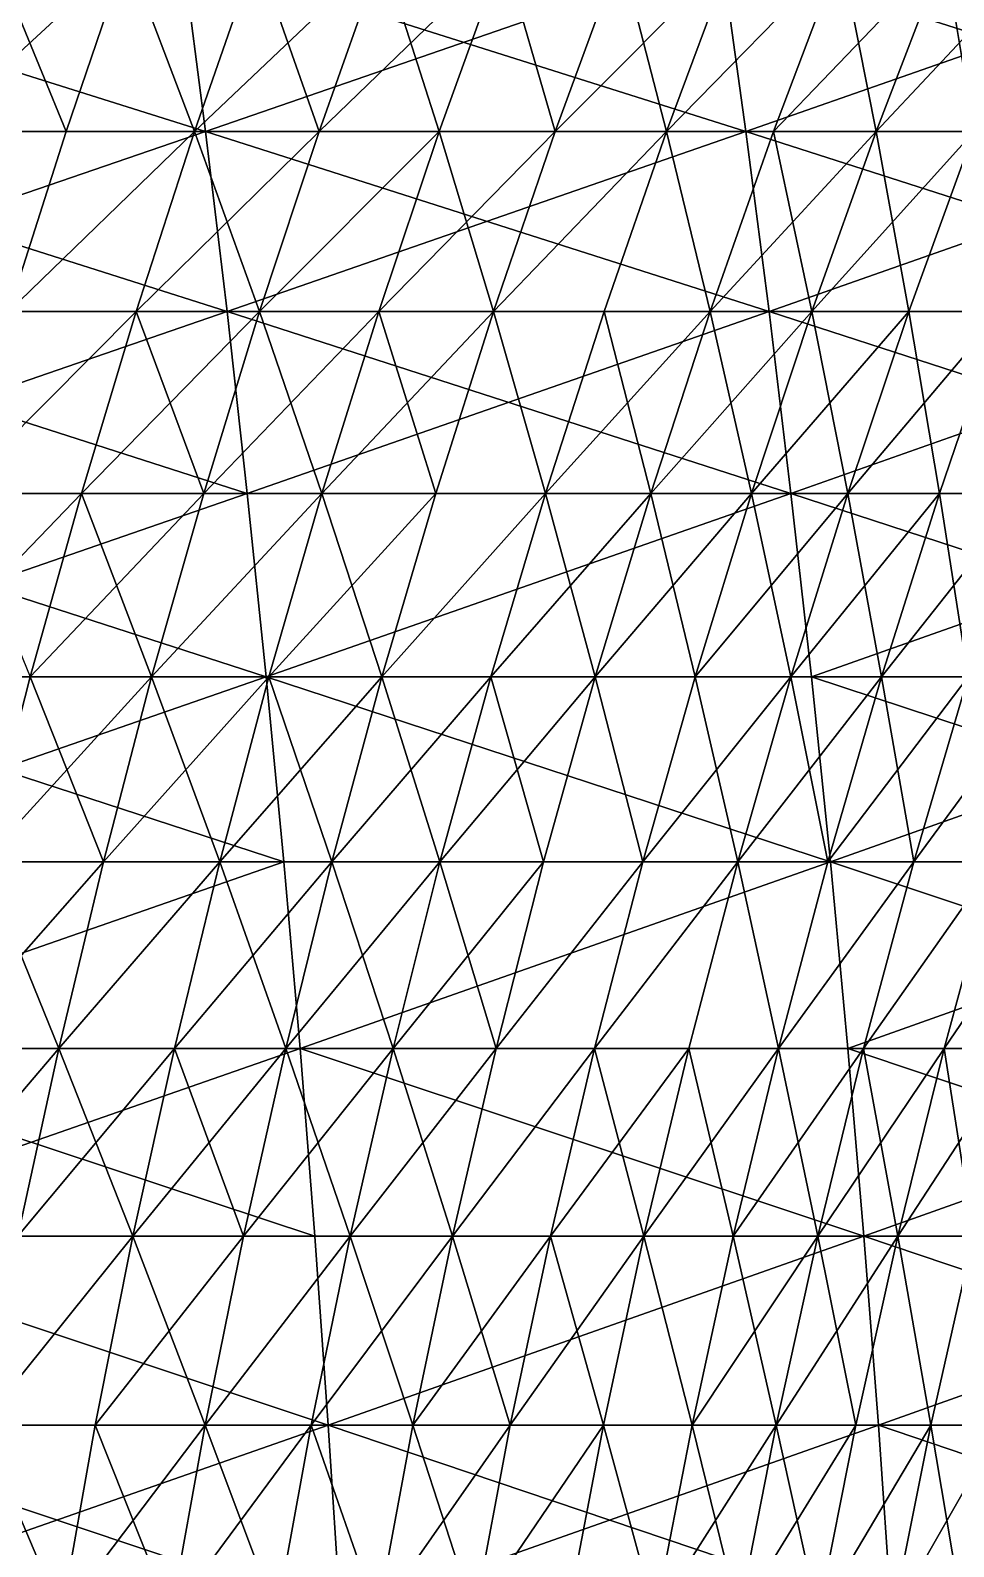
# Model space of a CAD drawing. Header units: millimetres. Extents: x -3250 to 6200, y -3250 to 3250.
# Drawn here: x 4470.9 to 4565.7, y 165.6 to 321.1 of the extents above; entities that cross this region are included whole.
import ezdxf

# ---------------------------------------------------------------- set-up
doc = ezdxf.new("R2010")
doc.units = ezdxf.units.MM
doc.header["$MEASUREMENT"] = 0
doc.layers.add('MESH_3D', color=2, linetype='CONTINUOUS')

msp = doc.modelspace()

# ---------------------------------------------------------------- linework, layer by layer
at = {"layer": 'MESH_3D'}
for points in [[(4430.84, 329.03, 557.85), (4488.9, 310.75, 566.65), (4433, 310.75, 550.17)], [(4430.84, 329.03, 557.85), (4486.55, 329.03, 574.28), (4488.9, 310.75, 566.65)], [(4486.55, 329.03, 26125.72), (4430.84, 329.03, 26142.15), (4433, 310.75, 26149.83)], [(4486.55, 329.03, 26125.72), (4433, 310.75, 26149.83), (4488.9, 310.75, 26133.35)], [(4460.96, 310.75, 2245.39), (4480.82, 329.03, 2257.07), (4467.07, 329.03, 2240.26)], [(4460.96, 310.75, 2245.39), (4474.58, 310.75, 2262.04), (4480.82, 329.03, 2257.07)], [(4474.58, 310.75, 24437.96), (4460.96, 310.75, 24454.61), (4467.07, 329.03, 24459.74)], [(4474.58, 310.75, 24437.96), (4467.07, 329.03, 24459.74), (4480.82, 329.03, 24442.93)], [(4474.58, 310.75, 2262.04), (4487.78, 310.75, 2279.03), (4480.82, 329.03, 2257.07)], [(4487.78, 310.75, 24420.97), (4474.58, 310.75, 24437.96), (4480.82, 329.03, 24442.93)], [(4480.82, 329.03, 2257.07), (4487.78, 310.75, 2279.03), (4494.14, 329.03, 2274.21)], [(4487.78, 310.75, 24420.97), (4480.82, 329.03, 24442.93), (4494.14, 329.03, 24425.79)], [(4486.55, 329.03, 574.28), (4541.82, 329.03, 592.08), (4544.36, 310.75, 584.52)], [(4486.55, 329.03, 574.28), (4544.36, 310.75, 584.52), (4488.9, 310.75, 566.65)], [(4541.82, 329.03, 26107.92), (4486.55, 329.03, 26125.72), (4488.9, 310.75, 26133.35)], [(4487.78, 310.75, 2279.03), (4500.56, 310.75, 2296.33), (4507.03, 329.03, 2291.68)], [(4487.78, 310.75, 2279.03), (4507.03, 329.03, 2291.68), (4494.14, 329.03, 2274.21)], [(4500.56, 310.75, 24403.67), (4487.78, 310.75, 24420.97), (4494.14, 329.03, 24425.79)], [(4541.82, 329.03, 26107.92), (4488.9, 310.75, 26133.35), (4544.36, 310.75, 26115.48)], [(4500.56, 310.75, 24403.67), (4494.14, 329.03, 24425.79), (4507.03, 329.03, 24408.32)], [(4500.56, 310.75, 2296.33), (4519.48, 329.03, 2309.46), (4507.03, 329.03, 2291.68)], [(4500.56, 310.75, 2296.33), (4512.89, 310.75, 2313.96), (4519.48, 329.03, 2309.46)], [(4512.89, 310.75, 24386.04), (4500.56, 310.75, 24403.67), (4507.03, 329.03, 24408.32)], [(4512.89, 310.75, 24386.04), (4507.03, 329.03, 24408.32), (4519.48, 329.03, 24390.54)], [(4512.89, 310.75, 2313.96), (4524.79, 310.75, 2331.88), (4519.48, 329.03, 2309.46)], [(4524.79, 310.75, 24368.12), (4512.89, 310.75, 24386.04), (4519.48, 329.03, 24390.54)], [(4519.48, 329.03, 2309.46), (4524.79, 310.75, 2331.88), (4531.49, 329.03, 2327.55)], [(4524.79, 310.75, 24368.12), (4519.48, 329.03, 24390.54), (4531.49, 329.03, 24372.45)], [(4524.79, 310.75, 2331.88), (4543.04, 329.03, 2345.94), (4531.49, 329.03, 2327.55)], [(4524.79, 310.75, 2331.88), (4536.24, 310.75, 2350.1), (4543.04, 329.03, 2345.94)], [(4536.24, 310.75, 24349.9), (4524.79, 310.75, 24368.12), (4531.49, 329.03, 24372.45)], [(4536.24, 310.75, 24349.9), (4531.49, 329.03, 24372.45), (4543.04, 329.03, 24354.06)], [(4536.24, 310.75, 2350.1), (4554.13, 329.03, 2364.6), (4543.04, 329.03, 2345.94)], [(4536.24, 310.75, 2350.1), (4547.22, 310.75, 2368.59), (4554.13, 329.03, 2364.6)], [(4554.13, 329.03, 24335.4), (4536.24, 310.75, 24349.9), (4543.04, 329.03, 24354.06)], [(4547.22, 310.75, 24331.41), (4536.24, 310.75, 24349.9), (4554.13, 329.03, 24335.4)], [(4541.82, 329.03, 592.08), (4596.63, 329.03, 611.26), (4599.36, 310.75, 603.77)], [(4541.82, 329.03, 592.08), (4599.36, 310.75, 603.77), (4544.36, 310.75, 584.52)], [(4596.63, 329.03, 26088.74), (4541.82, 329.03, 26107.92), (4544.36, 310.75, 26115.48)], [(4596.63, 329.03, 26088.74), (4544.36, 310.75, 26115.48), (4599.36, 310.75, 26096.23)], [(4547.22, 310.75, 2368.59), (4557.75, 310.75, 2387.35), (4564.75, 329.03, 2383.54)], [(4547.22, 310.75, 2368.59), (4564.75, 329.03, 2383.54), (4554.13, 329.03, 2364.6)], [(4557.75, 310.75, 24312.65), (4547.22, 310.75, 24331.41), (4554.13, 329.03, 24335.4)], [(4557.75, 310.75, 24312.65), (4554.13, 329.03, 24335.4), (4564.75, 329.03, 24316.46)], [(4557.75, 310.75, 2387.35), (4567.8, 310.75, 2406.37), (4574.9, 329.03, 2402.73)], [(4557.75, 310.75, 2387.35), (4574.9, 329.03, 2402.73), (4564.75, 329.03, 2383.54)], [(4567.8, 310.75, 24293.63), (4557.75, 310.75, 24312.65), (4564.75, 329.03, 24316.46)], [(4567.8, 310.75, 24293.63), (4564.75, 329.03, 24316.46), (4574.9, 329.03, 24297.27)], [(4433, 310.75, 550.17), (4491.11, 292.27, 559.47), (4435.04, 292.27, 542.94)], [(4433, 310.75, 550.17), (4488.9, 310.75, 566.65), (4491.11, 292.27, 559.47)], [(4488.9, 310.75, 26133.35), (4433, 310.75, 26149.83), (4435.04, 292.27, 26157.06)], [(4488.9, 310.75, 26133.35), (4435.04, 292.27, 26157.06), (4491.11, 292.27, 26140.53)], [(4460.96, 310.75, 2245.39), (4468.7, 292.27, 2266.73), (4474.58, 310.75, 2262.04)], [(4468.7, 292.27, 24433.27), (4460.96, 310.75, 24454.61), (4474.58, 310.75, 24437.96)], [(4468.7, 292.27, 2266.73), (4481.79, 292.27, 2283.57), (4487.78, 310.75, 2279.03)], [(4468.7, 292.27, 2266.73), (4487.78, 310.75, 2279.03), (4474.58, 310.75, 2262.04)], [(4487.78, 310.75, 24420.97), (4468.7, 292.27, 24433.27), (4474.58, 310.75, 24437.96)], [(4481.79, 292.27, 24416.43), (4468.7, 292.27, 24433.27), (4487.78, 310.75, 24420.97)], [(4481.79, 292.27, 2283.57), (4500.56, 310.75, 2296.33), (4487.78, 310.75, 2279.03)], [(4481.79, 292.27, 2283.57), (4494.45, 292.27, 2300.72), (4500.56, 310.75, 2296.33)], [(4494.45, 292.27, 24399.28), (4481.79, 292.27, 24416.43), (4487.78, 310.75, 24420.97)], [(4494.45, 292.27, 24399.28), (4487.78, 310.75, 24420.97), (4500.56, 310.75, 24403.67)], [(4488.9, 310.75, 566.65), (4544.36, 310.75, 584.52), (4546.76, 292.27, 577.4)], [(4488.9, 310.75, 566.65), (4546.76, 292.27, 577.4), (4491.11, 292.27, 559.47)], [(4544.36, 310.75, 26115.48), (4488.9, 310.75, 26133.35), (4491.11, 292.27, 26140.53)], [(4544.36, 310.75, 26115.48), (4491.11, 292.27, 26140.53), (4546.76, 292.27, 26122.6)], [(4494.45, 292.27, 2300.72), (4512.89, 310.75, 2313.96), (4500.56, 310.75, 2296.33)], [(4494.45, 292.27, 2300.72), (4506.68, 292.27, 2318.19), (4512.89, 310.75, 2313.96)], [(4512.89, 310.75, 24386.04), (4494.45, 292.27, 24399.28), (4500.56, 310.75, 24403.67)], [(4506.68, 292.27, 24381.81), (4494.45, 292.27, 24399.28), (4512.89, 310.75, 24386.04)], [(4506.68, 292.27, 2318.19), (4518.48, 292.27, 2335.96), (4524.79, 310.75, 2331.88)], [(4506.68, 292.27, 2318.19), (4524.79, 310.75, 2331.88), (4512.89, 310.75, 2313.96)], [(4518.48, 292.27, 24364.04), (4506.68, 292.27, 24381.81), (4512.89, 310.75, 24386.04)], [(4518.48, 292.27, 24364.04), (4512.89, 310.75, 24386.04), (4524.79, 310.75, 24368.12)], [(4518.48, 292.27, 2335.96), (4529.82, 292.27, 2354.02), (4536.24, 310.75, 2350.1)], [(4518.48, 292.27, 2335.96), (4536.24, 310.75, 2350.1), (4524.79, 310.75, 2331.88)], [(4536.24, 310.75, 24349.9), (4518.48, 292.27, 24364.04), (4524.79, 310.75, 24368.12)], [(4529.82, 292.27, 24345.98), (4518.48, 292.27, 24364.04), (4536.24, 310.75, 24349.9)], [(4529.82, 292.27, 2354.02), (4540.71, 292.27, 2372.35), (4536.24, 310.75, 2350.1)], [(4540.71, 292.27, 24327.65), (4529.82, 292.27, 24345.98), (4536.24, 310.75, 24349.9)], [(4536.24, 310.75, 2350.1), (4540.71, 292.27, 2372.35), (4547.22, 310.75, 2368.59)], [(4540.71, 292.27, 24327.65), (4536.24, 310.75, 24349.9), (4547.22, 310.75, 24331.41)], [(4540.71, 292.27, 2372.35), (4551.14, 292.27, 2390.95), (4557.75, 310.75, 2387.35)], [(4540.71, 292.27, 2372.35), (4557.75, 310.75, 2387.35), (4547.22, 310.75, 2368.59)], [(4551.14, 292.27, 24309.05), (4540.71, 292.27, 24327.65), (4547.22, 310.75, 24331.41)], [(4544.36, 310.75, 584.52), (4599.36, 310.75, 603.77), (4601.93, 292.27, 596.7)], [(4544.36, 310.75, 584.52), (4601.93, 292.27, 596.7), (4546.76, 292.27, 577.4)], [(4599.36, 310.75, 26096.23), (4544.36, 310.75, 26115.48), (4546.76, 292.27, 26122.6)], [(4599.36, 310.75, 26096.23), (4546.76, 292.27, 26122.6), (4601.93, 292.27, 26103.3)], [(4551.14, 292.27, 24309.05), (4547.22, 310.75, 24331.41), (4557.75, 310.75, 24312.65)], [(4551.14, 292.27, 2390.95), (4561.11, 292.27, 2409.8), (4567.8, 310.75, 2406.37)], [(4551.14, 292.27, 2390.95), (4567.8, 310.75, 2406.37), (4557.75, 310.75, 2387.35)], [(4561.11, 292.27, 24290.2), (4551.14, 292.27, 24309.05), (4557.75, 310.75, 24312.65)], [(4561.11, 292.27, 24290.2), (4557.75, 310.75, 24312.65), (4567.8, 310.75, 24293.63)], [(4561.11, 292.27, 2409.8), (4570.6, 292.27, 2428.9), (4567.8, 310.75, 2406.37)], [(4570.6, 292.27, 24271.1), (4561.11, 292.27, 24290.2), (4567.8, 310.75, 24293.63)], [(4435.04, 292.27, 542.94), (4493.19, 273.62, 552.73), (4436.95, 273.62, 536.14)], [(4435.04, 292.27, 542.94), (4491.11, 292.27, 559.47), (4493.19, 273.62, 552.73)], [(4491.11, 292.27, 26140.53), (4435.04, 292.27, 26157.06), (4436.95, 273.62, 26163.86)], [(4491.11, 292.27, 26140.53), (4436.95, 273.62, 26163.86), (4493.19, 273.62, 26147.27)], [(4463.19, 273.62, 2271.13), (4481.79, 292.27, 2283.57), (4468.7, 292.27, 2266.73)], [(4463.19, 273.62, 2271.13), (4476.16, 273.62, 2287.83), (4481.79, 292.27, 2283.57)], [(4481.79, 292.27, 24416.43), (4463.19, 273.62, 24428.87), (4468.7, 292.27, 24433.27)], [(4476.16, 273.62, 24412.17), (4463.19, 273.62, 24428.87), (4481.79, 292.27, 24416.43)], [(4476.16, 273.62, 2287.83), (4494.45, 292.27, 2300.72), (4481.79, 292.27, 2283.57)], [(4476.16, 273.62, 2287.83), (4488.72, 273.62, 2304.84), (4494.45, 292.27, 2300.72)], [(4488.72, 273.62, 24395.16), (4476.16, 273.62, 24412.17), (4481.79, 292.27, 24416.43)], [(4488.72, 273.62, 24395.16), (4481.79, 292.27, 24416.43), (4494.45, 292.27, 24399.28)], [(4488.72, 273.62, 2304.84), (4500.85, 273.62, 2322.17), (4506.68, 292.27, 2318.19)], [(4488.72, 273.62, 2304.84), (4506.68, 292.27, 2318.19), (4494.45, 292.27, 2300.72)], [(4500.85, 273.62, 24377.83), (4488.72, 273.62, 24395.16), (4494.45, 292.27, 24399.28)], [(4491.11, 292.27, 559.47), (4546.76, 292.27, 577.4), (4493.19, 273.62, 552.73)], [(4549, 273.62, 26129.29), (4491.11, 292.27, 26140.53), (4493.19, 273.62, 26147.27)], [(4546.76, 292.27, 26122.6), (4491.11, 292.27, 26140.53), (4549, 273.62, 26129.29)], [(4493.19, 273.62, 552.73), (4546.76, 292.27, 577.4), (4549, 273.62, 570.71)], [(4500.85, 273.62, 24377.83), (4494.45, 292.27, 24399.28), (4506.68, 292.27, 24381.81)], [(4500.85, 273.62, 2322.17), (4512.55, 273.62, 2339.79), (4518.48, 292.27, 2335.96)], [(4500.85, 273.62, 2322.17), (4518.48, 292.27, 2335.96), (4506.68, 292.27, 2318.19)], [(4512.55, 273.62, 24360.21), (4500.85, 273.62, 24377.83), (4506.68, 292.27, 24381.81)], [(4512.55, 273.62, 24360.21), (4506.68, 292.27, 24381.81), (4518.48, 292.27, 24364.04)], [(4512.55, 273.62, 2339.79), (4523.8, 273.62, 2357.69), (4518.48, 292.27, 2335.96)], [(4523.8, 273.62, 24342.31), (4512.55, 273.62, 24360.21), (4518.48, 292.27, 24364.04)], [(4518.48, 292.27, 2335.96), (4523.8, 273.62, 2357.69), (4529.82, 292.27, 2354.02)], [(4523.8, 273.62, 24342.31), (4518.48, 292.27, 24364.04), (4529.82, 292.27, 24345.98)], [(4523.8, 273.62, 2357.69), (4534.6, 273.62, 2375.88), (4540.71, 292.27, 2372.35)], [(4523.8, 273.62, 2357.69), (4540.71, 292.27, 2372.35), (4529.82, 292.27, 2354.02)], [(4534.6, 273.62, 24324.12), (4523.8, 273.62, 24342.31), (4529.82, 292.27, 24345.98)], [(4534.6, 273.62, 24324.12), (4529.82, 292.27, 24345.98), (4540.71, 292.27, 24327.65)], [(4534.6, 273.62, 2375.88), (4544.95, 273.62, 2394.32), (4540.71, 292.27, 2372.35)], [(4551.14, 292.27, 24309.05), (4534.6, 273.62, 24324.12), (4540.71, 292.27, 24327.65)], [(4544.95, 273.62, 24305.68), (4534.6, 273.62, 24324.12), (4551.14, 292.27, 24309.05)], [(4540.71, 292.27, 2372.35), (4544.95, 273.62, 2394.32), (4551.14, 292.27, 2390.95)], [(4544.95, 273.62, 2394.32), (4561.11, 292.27, 2409.8), (4551.14, 292.27, 2390.95)], [(4544.95, 273.62, 2394.32), (4554.83, 273.62, 2413.02), (4561.11, 292.27, 2409.8)], [(4554.83, 273.62, 24286.98), (4544.95, 273.62, 24305.68), (4551.14, 292.27, 24309.05)], [(4546.76, 292.27, 577.4), (4601.93, 292.27, 596.7), (4604.35, 273.62, 590.07)], [(4546.76, 292.27, 577.4), (4604.35, 273.62, 590.07), (4549, 273.62, 570.71)], [(4601.93, 292.27, 26103.3), (4546.76, 292.27, 26122.6), (4549, 273.62, 26129.29)], [(4601.93, 292.27, 26103.3), (4549, 273.62, 26129.29), (4604.35, 273.62, 26109.93)], [(4554.83, 273.62, 24286.98), (4551.14, 292.27, 24309.05), (4561.11, 292.27, 24290.2)], [(4554.83, 273.62, 2413.02), (4564.24, 273.62, 2431.96), (4570.6, 292.27, 2428.9)], [(4554.83, 273.62, 2413.02), (4570.6, 292.27, 2428.9), (4561.11, 292.27, 2409.8)], [(4564.24, 273.62, 24268.04), (4554.83, 273.62, 24286.98), (4561.11, 292.27, 24290.2)], [(4564.24, 273.62, 24268.04), (4561.11, 292.27, 24290.2), (4570.6, 292.27, 24271.1)], [(4564.24, 273.62, 2431.96), (4573.18, 273.62, 2451.13), (4570.6, 292.27, 2428.9)], [(4573.18, 273.62, 24248.87), (4564.24, 273.62, 24268.04), (4570.6, 292.27, 24271.1)], [(4436.95, 273.62, 536.14), (4495.13, 254.79, 546.43), (4438.73, 254.79, 529.8)], [(4436.95, 273.62, 536.14), (4493.19, 273.62, 552.73), (4495.13, 254.79, 546.43)], [(4493.19, 273.62, 26147.27), (4436.95, 273.62, 26163.86), (4438.73, 254.79, 26170.2)], [(4493.19, 273.62, 26147.27), (4438.73, 254.79, 26170.2), (4495.13, 254.79, 26153.57)], [(4476.16, 273.62, 24412.17), (4458.03, 254.79, 24424.77), (4463.19, 273.62, 24428.87)], [(4470.91, 254.79, 24408.2), (4458.03, 254.79, 24424.77), (4476.16, 273.62, 24412.17)], [(4463.19, 273.62, 2271.13), (4470.91, 254.79, 2291.8), (4476.16, 273.62, 2287.83)], [(4470.91, 254.79, 2291.8), (4488.72, 273.62, 2304.84), (4476.16, 273.62, 2287.83)], [(4470.91, 254.79, 2291.8), (4483.37, 254.79, 2308.69), (4488.72, 273.62, 2304.84)], [(4483.37, 254.79, 24391.31), (4470.91, 254.79, 24408.2), (4476.16, 273.62, 24412.17)], [(4483.37, 254.79, 24391.31), (4476.16, 273.62, 24412.17), (4488.72, 273.62, 24395.16)], [(4483.37, 254.79, 2308.69), (4495.41, 254.79, 2325.88), (4500.85, 273.62, 2322.17)], [(4483.37, 254.79, 2308.69), (4500.85, 273.62, 2322.17), (4488.72, 273.62, 2304.84)], [(4500.85, 273.62, 24377.83), (4483.37, 254.79, 24391.31), (4488.72, 273.62, 24395.16)], [(4495.41, 254.79, 24374.12), (4483.37, 254.79, 24391.31), (4500.85, 273.62, 24377.83)], [(4493.19, 273.62, 552.73), (4549, 273.62, 570.71), (4495.13, 254.79, 546.43)], [(4549, 273.62, 26129.29), (4493.19, 273.62, 26147.27), (4495.13, 254.79, 26153.57)], [(4495.13, 254.79, 546.43), (4549, 273.62, 570.71), (4551.1, 254.79, 564.46)], [(4549, 273.62, 26129.29), (4495.13, 254.79, 26153.57), (4551.1, 254.79, 26135.54)], [(4495.41, 254.79, 2325.88), (4512.55, 273.62, 2339.79), (4500.85, 273.62, 2322.17)], [(4495.41, 254.79, 2325.88), (4507.01, 254.79, 2343.36), (4512.55, 273.62, 2339.79)], [(4507.01, 254.79, 24356.64), (4495.41, 254.79, 24374.12), (4500.85, 273.62, 24377.83)], [(4507.01, 254.79, 24356.64), (4500.85, 273.62, 24377.83), (4512.55, 273.62, 24360.21)], [(4507.01, 254.79, 2343.36), (4518.18, 254.79, 2361.13), (4523.8, 273.62, 2357.69)], [(4507.01, 254.79, 2343.36), (4523.8, 273.62, 2357.69), (4512.55, 273.62, 2339.79)], [(4523.8, 273.62, 24342.31), (4507.01, 254.79, 24356.64), (4512.55, 273.62, 24360.21)], [(4518.18, 254.79, 24338.87), (4507.01, 254.79, 24356.64), (4523.8, 273.62, 24342.31)], [(4518.18, 254.79, 2361.13), (4528.9, 254.79, 2379.17), (4534.6, 273.62, 2375.88)], [(4518.18, 254.79, 2361.13), (4534.6, 273.62, 2375.88), (4523.8, 273.62, 2357.69)], [(4528.9, 254.79, 24320.83), (4518.18, 254.79, 24338.87), (4523.8, 273.62, 24342.31)], [(4528.9, 254.79, 24320.83), (4523.8, 273.62, 24342.31), (4534.6, 273.62, 24324.12)], [(4528.9, 254.79, 2379.17), (4539.16, 254.79, 2397.47), (4544.95, 273.62, 2394.32)], [(4528.9, 254.79, 2379.17), (4544.95, 273.62, 2394.32), (4534.6, 273.62, 2375.88)], [(4539.16, 254.79, 24302.53), (4528.9, 254.79, 24320.83), (4534.6, 273.62, 24324.12)], [(4539.16, 254.79, 24302.53), (4534.6, 273.62, 24324.12), (4544.95, 273.62, 24305.68)], [(4539.16, 254.79, 2397.47), (4554.83, 273.62, 2413.02), (4544.95, 273.62, 2394.32)], [(4539.16, 254.79, 2397.47), (4548.97, 254.79, 2416.03), (4554.83, 273.62, 2413.02)], [(4548.97, 254.79, 24283.97), (4539.16, 254.79, 24302.53), (4544.95, 273.62, 24305.68)], [(4548.97, 254.79, 24283.97), (4544.95, 273.62, 24305.68), (4554.83, 273.62, 24286.98)], [(4548.97, 254.79, 2416.03), (4558.31, 254.79, 2434.82), (4564.24, 273.62, 2431.96)], [(4548.97, 254.79, 2416.03), (4564.24, 273.62, 2431.96), (4554.83, 273.62, 2413.02)], [(4558.31, 254.79, 24265.18), (4548.97, 254.79, 24283.97), (4554.83, 273.62, 24286.98)], [(4549, 273.62, 570.71), (4604.35, 273.62, 590.07), (4551.1, 254.79, 564.46)], [(4606.6, 254.79, 26116.12), (4549, 273.62, 26129.29), (4551.1, 254.79, 26135.54)], [(4604.35, 273.62, 26109.93), (4549, 273.62, 26129.29), (4606.6, 254.79, 26116.12)], [(4551.1, 254.79, 564.46), (4604.35, 273.62, 590.07), (4606.6, 254.79, 583.88)], [(4558.31, 254.79, 24265.18), (4554.83, 273.62, 24286.98), (4564.24, 273.62, 24268.04)], [(4558.31, 254.79, 2434.82), (4567.18, 254.79, 2453.84), (4564.24, 273.62, 2431.96)], [(4573.18, 273.62, 24248.87), (4558.31, 254.79, 24265.18), (4564.24, 273.62, 24268.04)], [(4567.18, 254.79, 24246.16), (4558.31, 254.79, 24265.18), (4573.18, 273.62, 24248.87)], [(4564.24, 273.62, 2431.96), (4567.18, 254.79, 2453.84), (4573.18, 273.62, 2451.13)], [(4438.73, 254.79, 529.8), (4495.13, 254.79, 546.43), (4440.39, 235.8, 523.92)], [(4496.94, 235.8, 26159.41), (4438.73, 254.79, 26170.2), (4440.39, 235.8, 26176.08)], [(4495.13, 254.79, 26153.57), (4438.73, 254.79, 26170.2), (4496.94, 235.8, 26159.41)], [(4440.39, 235.8, 523.92), (4495.13, 254.79, 546.43), (4496.94, 235.8, 540.59)], [(4466.04, 235.8, 24404.5), (4458.03, 254.79, 24424.77), (4470.91, 254.79, 24408.2)], [(4466.04, 235.8, 2295.5), (4478.41, 235.8, 2312.26), (4483.37, 254.79, 2308.69)], [(4466.04, 235.8, 2295.5), (4483.37, 254.79, 2308.69), (4470.91, 254.79, 2291.8)], [(4478.41, 235.8, 24387.74), (4466.04, 235.8, 24404.5), (4470.91, 254.79, 24408.2)], [(4478.41, 235.8, 24387.74), (4470.91, 254.79, 24408.2), (4483.37, 254.79, 24391.31)], [(4478.41, 235.8, 2312.26), (4495.41, 254.79, 2325.88), (4483.37, 254.79, 2308.69)], [(4478.41, 235.8, 2312.26), (4490.36, 235.8, 2329.32), (4495.41, 254.79, 2325.88)], [(4490.36, 235.8, 24370.68), (4478.41, 235.8, 24387.74), (4483.37, 254.79, 24391.31)], [(4490.36, 235.8, 24370.68), (4483.37, 254.79, 24391.31), (4495.41, 254.79, 24374.12)], [(4490.36, 235.8, 2329.32), (4507.01, 254.79, 2343.36), (4495.41, 254.79, 2325.88)], [(4490.36, 235.8, 2329.32), (4501.88, 235.8, 2346.68), (4507.01, 254.79, 2343.36)], [(4501.88, 235.8, 24353.32), (4490.36, 235.8, 24370.68), (4495.41, 254.79, 24374.12)], [(4495.13, 254.79, 546.43), (4551.1, 254.79, 564.46), (4553.05, 235.8, 558.67)], [(4495.13, 254.79, 546.43), (4553.05, 235.8, 558.67), (4496.94, 235.8, 540.59)], [(4553.05, 235.8, 26141.33), (4495.13, 254.79, 26153.57), (4496.94, 235.8, 26159.41)], [(4551.1, 254.79, 26135.54), (4495.13, 254.79, 26153.57), (4553.05, 235.8, 26141.33)], [(4501.88, 235.8, 24353.32), (4495.41, 254.79, 24374.12), (4507.01, 254.79, 24356.64)], [(4501.88, 235.8, 2346.68), (4518.18, 254.79, 2361.13), (4507.01, 254.79, 2343.36)], [(4501.88, 235.8, 2346.68), (4512.96, 235.8, 2364.32), (4518.18, 254.79, 2361.13)], [(4512.96, 235.8, 24335.68), (4501.88, 235.8, 24353.32), (4507.01, 254.79, 24356.64)], [(4512.96, 235.8, 24335.68), (4507.01, 254.79, 24356.64), (4518.18, 254.79, 24338.87)], [(4512.96, 235.8, 2364.32), (4523.6, 235.8, 2382.23), (4528.9, 254.79, 2379.17)], [(4512.96, 235.8, 2364.32), (4528.9, 254.79, 2379.17), (4518.18, 254.79, 2361.13)], [(4523.6, 235.8, 24317.77), (4512.96, 235.8, 24335.68), (4518.18, 254.79, 24338.87)], [(4523.6, 235.8, 24317.77), (4518.18, 254.79, 24338.87), (4528.9, 254.79, 24320.83)], [(4523.6, 235.8, 2382.23), (4533.79, 235.8, 2400.4), (4528.9, 254.79, 2379.17)], [(4533.79, 235.8, 24299.6), (4523.6, 235.8, 24317.77), (4528.9, 254.79, 24320.83)], [(4528.9, 254.79, 2379.17), (4533.79, 235.8, 2400.4), (4539.16, 254.79, 2397.47)], [(4533.79, 235.8, 24299.6), (4528.9, 254.79, 24320.83), (4539.16, 254.79, 24302.53)], [(4533.79, 235.8, 2400.4), (4548.97, 254.79, 2416.03), (4539.16, 254.79, 2397.47)], [(4533.79, 235.8, 2400.4), (4543.53, 235.8, 2418.82), (4548.97, 254.79, 2416.03)], [(4543.53, 235.8, 24281.18), (4533.79, 235.8, 24299.6), (4539.16, 254.79, 24302.53)], [(4543.53, 235.8, 24281.18), (4539.16, 254.79, 24302.53), (4548.97, 254.79, 24283.97)], [(4543.53, 235.8, 2418.82), (4552.8, 235.8, 2437.47), (4558.31, 254.79, 2434.82)], [(4543.53, 235.8, 2418.82), (4558.31, 254.79, 2434.82), (4548.97, 254.79, 2416.03)], [(4552.8, 235.8, 24262.53), (4543.53, 235.8, 24281.18), (4548.97, 254.79, 24283.97)], [(4552.8, 235.8, 24262.53), (4548.97, 254.79, 24283.97), (4558.31, 254.79, 24265.18)], [(4551.1, 254.79, 564.46), (4608.69, 235.8, 578.14), (4553.05, 235.8, 558.67)], [(4551.1, 254.79, 564.46), (4606.6, 254.79, 583.88), (4608.69, 235.8, 578.14)], [(4606.6, 254.79, 26116.12), (4551.1, 254.79, 26135.54), (4553.05, 235.8, 26141.33)], [(4552.8, 235.8, 2437.47), (4561.6, 235.8, 2456.35), (4567.18, 254.79, 2453.84)], [(4552.8, 235.8, 2437.47), (4567.18, 254.79, 2453.84), (4558.31, 254.79, 2434.82)], [(4561.6, 235.8, 24243.65), (4552.8, 235.8, 24262.53), (4558.31, 254.79, 24265.18)], [(4606.6, 254.79, 26116.12), (4553.05, 235.8, 26141.33), (4608.69, 235.8, 26121.86)], [(4561.6, 235.8, 24243.65), (4558.31, 254.79, 24265.18), (4567.18, 254.79, 24246.16)], [(4561.6, 235.8, 2456.35), (4575.57, 254.79, 2473.07), (4567.18, 254.79, 2453.84)], [(4561.6, 235.8, 2456.35), (4569.93, 235.8, 2475.45), (4575.57, 254.79, 2473.07)], [(4569.93, 235.8, 24224.55), (4561.6, 235.8, 24243.65), (4567.18, 254.79, 24246.16)], [(4440.39, 235.8, 523.92), (4496.94, 235.8, 540.59), (4441.92, 216.67, 518.48)], [(4496.94, 235.8, 26159.41), (4440.39, 235.8, 26176.08), (4441.92, 216.67, 26181.52)], [(4441.92, 216.67, 518.48), (4496.94, 235.8, 540.59), (4498.6, 216.67, 535.2)], [(4496.94, 235.8, 26159.41), (4441.92, 216.67, 26181.52), (4498.6, 216.67, 26164.8)], [(4461.54, 216.67, 2298.9), (4478.41, 235.8, 2312.26), (4466.04, 235.8, 2295.5)], [(4461.54, 216.67, 2298.9), (4473.83, 216.67, 2315.55), (4478.41, 235.8, 2312.26)], [(4473.83, 216.67, 24384.45), (4461.54, 216.67, 24401.1), (4466.04, 235.8, 24404.5)], [(4473.83, 216.67, 24384.45), (4466.04, 235.8, 24404.5), (4478.41, 235.8, 24387.74)], [(4473.83, 216.67, 2315.55), (4490.36, 235.8, 2329.32), (4478.41, 235.8, 2312.26)], [(4473.83, 216.67, 2315.55), (4485.7, 216.67, 2332.5), (4490.36, 235.8, 2329.32)], [(4490.36, 235.8, 24370.68), (4473.83, 216.67, 24384.45), (4478.41, 235.8, 24387.74)], [(4485.7, 216.67, 24367.5), (4473.83, 216.67, 24384.45), (4490.36, 235.8, 24370.68)], [(4485.7, 216.67, 2332.5), (4497.14, 216.67, 2349.74), (4501.88, 235.8, 2346.68)], [(4485.7, 216.67, 2332.5), (4501.88, 235.8, 2346.68), (4490.36, 235.8, 2329.32)], [(4497.14, 216.67, 24350.26), (4485.7, 216.67, 24367.5), (4490.36, 235.8, 24370.68)], [(4497.14, 216.67, 24350.26), (4490.36, 235.8, 24370.68), (4501.88, 235.8, 24353.32)], [(4496.94, 235.8, 540.59), (4553.05, 235.8, 558.67), (4498.6, 216.67, 535.2)], [(4553.05, 235.8, 26141.33), (4496.94, 235.8, 26159.41), (4498.6, 216.67, 26164.8)], [(4497.14, 216.67, 2349.74), (4508.15, 216.67, 2367.26), (4512.96, 235.8, 2364.32)], [(4497.14, 216.67, 2349.74), (4512.96, 235.8, 2364.32), (4501.88, 235.8, 2346.68)], [(4508.15, 216.67, 24332.74), (4497.14, 216.67, 24350.26), (4501.88, 235.8, 24353.32)], [(4498.6, 216.67, 535.2), (4553.05, 235.8, 558.67), (4554.85, 216.67, 553.32)], [(4553.05, 235.8, 26141.33), (4498.6, 216.67, 26164.8), (4554.85, 216.67, 26146.68)], [(4508.15, 216.67, 24332.74), (4501.88, 235.8, 24353.32), (4512.96, 235.8, 24335.68)], [(4508.15, 216.67, 2367.26), (4518.72, 216.67, 2385.05), (4512.96, 235.8, 2364.32)], [(4523.6, 235.8, 24317.77), (4508.15, 216.67, 24332.74), (4512.96, 235.8, 24335.68)], [(4518.72, 216.67, 24314.95), (4508.15, 216.67, 24332.74), (4523.6, 235.8, 24317.77)], [(4512.96, 235.8, 2364.32), (4518.72, 216.67, 2385.05), (4523.6, 235.8, 2382.23)], [(4518.72, 216.67, 2385.05), (4528.84, 216.67, 2403.1), (4533.79, 235.8, 2400.4)], [(4518.72, 216.67, 2385.05), (4533.79, 235.8, 2400.4), (4523.6, 235.8, 2382.23)], [(4533.79, 235.8, 24299.6), (4518.72, 216.67, 24314.95), (4523.6, 235.8, 24317.77)], [(4528.84, 216.67, 24296.9), (4518.72, 216.67, 24314.95), (4533.79, 235.8, 24299.6)], [(4528.84, 216.67, 2403.1), (4538.51, 216.67, 2421.39), (4543.53, 235.8, 2418.82)], [(4528.84, 216.67, 2403.1), (4543.53, 235.8, 2418.82), (4533.79, 235.8, 2400.4)], [(4543.53, 235.8, 24281.18), (4528.84, 216.67, 24296.9), (4533.79, 235.8, 24299.6)], [(4538.51, 216.67, 24278.61), (4528.84, 216.67, 24296.9), (4543.53, 235.8, 24281.18)], [(4538.51, 216.67, 2421.39), (4547.71, 216.67, 2439.92), (4543.53, 235.8, 2418.82)], [(4547.71, 216.67, 24260.08), (4538.51, 216.67, 24278.61), (4543.53, 235.8, 24281.18)], [(4543.53, 235.8, 2418.82), (4547.71, 216.67, 2439.92), (4552.8, 235.8, 2437.47)], [(4547.71, 216.67, 24260.08), (4543.53, 235.8, 24281.18), (4552.8, 235.8, 24262.53)], [(4547.71, 216.67, 2439.92), (4561.6, 235.8, 2456.35), (4552.8, 235.8, 2437.47)], [(4547.71, 216.67, 2439.92), (4556.46, 216.67, 2458.67), (4561.6, 235.8, 2456.35)], [(4561.6, 235.8, 24243.65), (4547.71, 216.67, 24260.08), (4552.8, 235.8, 24262.53)], [(4556.46, 216.67, 24241.33), (4547.71, 216.67, 24260.08), (4561.6, 235.8, 24243.65)], [(4553.05, 235.8, 558.67), (4608.69, 235.8, 578.14), (4610.62, 216.67, 572.84)], [(4553.05, 235.8, 558.67), (4610.62, 216.67, 572.84), (4554.85, 216.67, 553.32)], [(4608.69, 235.8, 26121.86), (4553.05, 235.8, 26141.33), (4554.85, 216.67, 26146.68)], [(4608.69, 235.8, 26121.86), (4554.85, 216.67, 26146.68), (4610.62, 216.67, 26127.16)], [(4556.46, 216.67, 2458.67), (4564.73, 216.67, 2477.64), (4569.93, 235.8, 2475.45)], [(4556.46, 216.67, 2458.67), (4569.93, 235.8, 2475.45), (4561.6, 235.8, 2456.35)], [(4569.93, 235.8, 24224.55), (4556.46, 216.67, 24241.33), (4561.6, 235.8, 24243.65)], [(4564.73, 216.67, 24222.36), (4556.46, 216.67, 24241.33), (4569.93, 235.8, 24224.55)], [(4564.73, 216.67, 2477.64), (4572.53, 216.67, 2496.8), (4577.78, 235.8, 2494.74)], [(4564.73, 216.67, 2477.64), (4577.78, 235.8, 2494.74), (4569.93, 235.8, 2475.45)], [(4577.78, 235.8, 24205.26), (4564.73, 216.67, 24222.36), (4569.93, 235.8, 24224.55)], [(4572.53, 216.67, 24203.2), (4564.73, 216.67, 24222.36), (4577.78, 235.8, 24205.26)], [(4441.92, 216.67, 518.48), (4500.12, 197.41, 530.26), (4443.32, 197.41, 513.52)], [(4441.92, 216.67, 518.48), (4498.6, 216.67, 535.2), (4500.12, 197.41, 530.26)], [(4498.6, 216.67, 26164.8), (4441.92, 216.67, 26181.52), (4443.32, 197.41, 26186.48)], [(4498.6, 216.67, 26164.8), (4443.32, 197.41, 26186.48), (4500.12, 197.41, 26169.74)], [(4457.43, 197.41, 2302.02), (4469.64, 197.41, 2318.56), (4473.83, 216.67, 2315.55)], [(4457.43, 197.41, 2302.02), (4473.83, 216.67, 2315.55), (4461.54, 216.67, 2298.9)], [(4469.64, 197.41, 24381.44), (4461.54, 216.67, 24401.1), (4473.83, 216.67, 24384.45)], [(4469.64, 197.41, 2318.56), (4485.7, 216.67, 2332.5), (4473.83, 216.67, 2315.55)], [(4469.64, 197.41, 2318.56), (4481.43, 197.41, 2335.41), (4485.7, 216.67, 2332.5)], [(4481.43, 197.41, 24364.59), (4469.64, 197.41, 24381.44), (4473.83, 216.67, 24384.45)], [(4481.43, 197.41, 24364.59), (4473.83, 216.67, 24384.45), (4485.7, 216.67, 24367.5)], [(4481.43, 197.41, 2335.41), (4492.8, 197.41, 2352.54), (4497.14, 216.67, 2349.74)], [(4481.43, 197.41, 2335.41), (4497.14, 216.67, 2349.74), (4485.7, 216.67, 2332.5)], [(4492.8, 197.41, 24347.46), (4481.43, 197.41, 24364.59), (4485.7, 216.67, 24367.5)], [(4492.8, 197.41, 24347.46), (4485.7, 216.67, 24367.5), (4497.14, 216.67, 24350.26)], [(4492.8, 197.41, 2352.54), (4508.15, 216.67, 2367.26), (4497.14, 216.67, 2349.74)], [(4492.8, 197.41, 2352.54), (4503.74, 197.41, 2369.95), (4508.15, 216.67, 2367.26)], [(4503.74, 197.41, 24330.05), (4492.8, 197.41, 24347.46), (4497.14, 216.67, 24350.26)], [(4503.74, 197.41, 24330.05), (4497.14, 216.67, 24350.26), (4508.15, 216.67, 24332.74)], [(4498.6, 216.67, 535.2), (4554.85, 216.67, 553.32), (4556.49, 197.41, 548.42)], [(4498.6, 216.67, 535.2), (4556.49, 197.41, 548.42), (4500.12, 197.41, 530.26)], [(4556.49, 197.41, 26151.58), (4498.6, 216.67, 26164.8), (4500.12, 197.41, 26169.74)], [(4554.85, 216.67, 26146.68), (4498.6, 216.67, 26164.8), (4556.49, 197.41, 26151.58)], [(4503.74, 197.41, 2369.95), (4518.72, 216.67, 2385.05), (4508.15, 216.67, 2367.26)], [(4503.74, 197.41, 2369.95), (4514.24, 197.41, 2387.63), (4518.72, 216.67, 2385.05)], [(4514.24, 197.41, 24312.37), (4503.74, 197.41, 24330.05), (4508.15, 216.67, 24332.74)], [(4514.24, 197.41, 24312.37), (4508.15, 216.67, 24332.74), (4518.72, 216.67, 24314.95)], [(4514.24, 197.41, 2387.63), (4524.3, 197.41, 2405.57), (4528.84, 216.67, 2403.1)], [(4514.24, 197.41, 2387.63), (4528.84, 216.67, 2403.1), (4518.72, 216.67, 2385.05)], [(4528.84, 216.67, 24296.9), (4514.24, 197.41, 24312.37), (4518.72, 216.67, 24314.95)], [(4524.3, 197.41, 24294.43), (4514.24, 197.41, 24312.37), (4528.84, 216.67, 24296.9)], [(4524.3, 197.41, 2405.57), (4533.91, 197.41, 2423.75), (4538.51, 216.67, 2421.39)], [(4524.3, 197.41, 2405.57), (4538.51, 216.67, 2421.39), (4528.84, 216.67, 2403.1)], [(4533.91, 197.41, 24276.25), (4524.3, 197.41, 24294.43), (4528.84, 216.67, 24296.9)], [(4533.91, 197.41, 24276.25), (4528.84, 216.67, 24296.9), (4538.51, 216.67, 24278.61)], [(4533.91, 197.41, 2423.75), (4543.06, 197.41, 2442.16), (4547.71, 216.67, 2439.92)], [(4533.91, 197.41, 2423.75), (4547.71, 216.67, 2439.92), (4538.51, 216.67, 2421.39)], [(4543.06, 197.41, 24257.84), (4533.91, 197.41, 24276.25), (4538.51, 216.67, 24278.61)], [(4543.06, 197.41, 24257.84), (4538.51, 216.67, 24278.61), (4547.71, 216.67, 24260.08)], [(4543.06, 197.41, 2442.16), (4556.46, 216.67, 2458.67), (4547.71, 216.67, 2439.92)], [(4543.06, 197.41, 2442.16), (4551.75, 197.41, 2460.8), (4556.46, 216.67, 2458.67)], [(4551.75, 197.41, 24239.2), (4543.06, 197.41, 24257.84), (4547.71, 216.67, 24260.08)], [(4551.75, 197.41, 24239.2), (4547.71, 216.67, 24260.08), (4556.46, 216.67, 24241.33)], [(4551.75, 197.41, 2460.8), (4564.73, 216.67, 2477.64), (4556.46, 216.67, 2458.67)], [(4551.75, 197.41, 2460.8), (4559.98, 197.41, 2479.64), (4564.73, 216.67, 2477.64)], [(4559.98, 197.41, 24220.36), (4551.75, 197.41, 24239.2), (4556.46, 216.67, 24241.33)], [(4554.85, 216.67, 553.32), (4610.62, 216.67, 572.84), (4612.39, 197.41, 567.98)], [(4554.85, 216.67, 553.32), (4612.39, 197.41, 567.98), (4556.49, 197.41, 548.42)], [(4610.62, 216.67, 26127.16), (4554.85, 216.67, 26146.68), (4556.49, 197.41, 26151.58)], [(4559.98, 197.41, 24220.36), (4556.46, 216.67, 24241.33), (4564.73, 216.67, 24222.36)], [(4610.62, 216.67, 26127.16), (4556.49, 197.41, 26151.58), (4612.39, 197.41, 26132.02)], [(4559.98, 197.41, 2479.64), (4572.53, 216.67, 2496.8), (4564.73, 216.67, 2477.64)], [(4559.98, 197.41, 2479.64), (4567.73, 197.41, 2498.69), (4572.53, 216.67, 2496.8)], [(4567.73, 197.41, 24201.31), (4559.98, 197.41, 24220.36), (4564.73, 216.67, 24222.36)], [(4567.73, 197.41, 24201.31), (4564.73, 216.67, 24222.36), (4572.53, 216.67, 24203.2)], [(4443.32, 197.41, 513.52), (4500.12, 197.41, 530.26), (4501.5, 178.02, 525.79)], [(4443.32, 197.41, 513.52), (4501.5, 178.02, 525.79), (4444.58, 178.02, 509.01)], [(4501.5, 178.02, 26174.21), (4443.32, 197.41, 26186.48), (4444.58, 178.02, 26190.99)], [(4500.12, 197.41, 26169.74), (4443.32, 197.41, 26186.48), (4501.5, 178.02, 26174.21)], [(4465.84, 178.02, 2321.3), (4481.43, 197.41, 2335.41), (4469.64, 197.41, 2318.56)], [(4465.84, 178.02, 2321.3), (4477.56, 178.02, 2338.05), (4481.43, 197.41, 2335.41)], [(4481.43, 197.41, 24364.59), (4465.84, 178.02, 24378.7), (4469.64, 197.41, 24381.44)], [(4477.56, 178.02, 24361.95), (4465.84, 178.02, 24378.7), (4481.43, 197.41, 24364.59)], [(4477.56, 178.02, 2338.05), (4488.87, 178.02, 2355.08), (4492.8, 197.41, 2352.54)], [(4477.56, 178.02, 2338.05), (4492.8, 197.41, 2352.54), (4481.43, 197.41, 2335.41)], [(4488.87, 178.02, 24344.92), (4477.56, 178.02, 24361.95), (4481.43, 197.41, 24364.59)], [(4488.87, 178.02, 24344.92), (4481.43, 197.41, 24364.59), (4492.8, 197.41, 24347.46)], [(4488.87, 178.02, 2355.08), (4499.75, 178.02, 2372.39), (4503.74, 197.41, 2369.95)], [(4488.87, 178.02, 2355.08), (4503.74, 197.41, 2369.95), (4492.8, 197.41, 2352.54)], [(4503.74, 197.41, 24330.05), (4488.87, 178.02, 24344.92), (4492.8, 197.41, 24347.46)], [(4499.75, 178.02, 24327.61), (4488.87, 178.02, 24344.92), (4503.74, 197.41, 24330.05)], [(4499.75, 178.02, 2372.39), (4514.24, 197.41, 2387.63), (4503.74, 197.41, 2369.95)], [(4499.75, 178.02, 2372.39), (4510.19, 178.02, 2389.97), (4514.24, 197.41, 2387.63)], [(4510.19, 178.02, 24310.03), (4499.75, 178.02, 24327.61), (4503.74, 197.41, 24330.05)], [(4500.12, 197.41, 530.26), (4556.49, 197.41, 548.42), (4501.5, 178.02, 525.79)], [(4556.49, 197.41, 26151.58), (4500.12, 197.41, 26169.74), (4501.5, 178.02, 26174.21)], [(4501.5, 178.02, 525.79), (4556.49, 197.41, 548.42), (4557.98, 178.02, 543.99)], [(4556.49, 197.41, 26151.58), (4501.5, 178.02, 26174.21), (4557.98, 178.02, 26156.01)], [(4510.19, 178.02, 24310.03), (4503.74, 197.41, 24330.05), (4514.24, 197.41, 24312.37)], [(4510.19, 178.02, 2389.97), (4520.19, 178.02, 2407.8), (4524.3, 197.41, 2405.57)], [(4510.19, 178.02, 2389.97), (4524.3, 197.41, 2405.57), (4514.24, 197.41, 2387.63)], [(4520.19, 178.02, 24292.2), (4510.19, 178.02, 24310.03), (4514.24, 197.41, 24312.37)], [(4520.19, 178.02, 24292.2), (4514.24, 197.41, 24312.37), (4524.3, 197.41, 24294.43)], [(4520.19, 178.02, 2407.8), (4533.91, 197.41, 2423.75), (4524.3, 197.41, 2405.57)], [(4520.19, 178.02, 2407.8), (4529.75, 178.02, 2425.88), (4533.91, 197.41, 2423.75)], [(4529.75, 178.02, 24274.12), (4520.19, 178.02, 24292.2), (4524.3, 197.41, 24294.43)], [(4529.75, 178.02, 24274.12), (4524.3, 197.41, 24294.43), (4533.91, 197.41, 24276.25)], [(4529.75, 178.02, 2425.88), (4538.85, 178.02, 2444.19), (4533.91, 197.41, 2423.75)], [(4538.85, 178.02, 24255.81), (4529.75, 178.02, 24274.12), (4533.91, 197.41, 24276.25)], [(4533.91, 197.41, 2423.75), (4538.85, 178.02, 2444.19), (4543.06, 197.41, 2442.16)], [(4538.85, 178.02, 24255.81), (4533.91, 197.41, 24276.25), (4543.06, 197.41, 24257.84)], [(4538.85, 178.02, 2444.19), (4547.49, 178.02, 2462.72), (4551.75, 197.41, 2460.8)], [(4538.85, 178.02, 2444.19), (4551.75, 197.41, 2460.8), (4543.06, 197.41, 2442.16)], [(4547.49, 178.02, 24237.28), (4538.85, 178.02, 24255.81), (4543.06, 197.41, 24257.84)], [(4547.49, 178.02, 24237.28), (4543.06, 197.41, 24257.84), (4551.75, 197.41, 24239.2)], [(4547.49, 178.02, 2462.72), (4559.98, 197.41, 2479.64), (4551.75, 197.41, 2460.8)], [(4547.49, 178.02, 2462.72), (4555.66, 178.02, 2481.46), (4559.98, 197.41, 2479.64)], [(4555.66, 178.02, 24218.54), (4547.49, 178.02, 24237.28), (4551.75, 197.41, 24239.2)], [(4555.66, 178.02, 24218.54), (4551.75, 197.41, 24239.2), (4559.98, 197.41, 24220.36)], [(4555.66, 178.02, 2481.46), (4563.37, 178.02, 2500.4), (4559.98, 197.41, 2479.64)], [(4563.37, 178.02, 24199.6), (4555.66, 178.02, 24218.54), (4559.98, 197.41, 24220.36)], [(4556.49, 197.41, 548.42), (4612.39, 197.41, 567.98), (4613.99, 178.02, 563.59)], [(4556.49, 197.41, 548.42), (4613.99, 178.02, 563.59), (4557.98, 178.02, 543.99)], [(4612.39, 197.41, 26132.02), (4556.49, 197.41, 26151.58), (4557.98, 178.02, 26156.01)], [(4612.39, 197.41, 26132.02), (4557.98, 178.02, 26156.01), (4613.99, 178.02, 26136.41)], [(4559.98, 197.41, 2479.64), (4563.37, 178.02, 2500.4), (4567.73, 197.41, 2498.69)], [(4563.37, 178.02, 24199.6), (4559.98, 197.41, 24220.36), (4567.73, 197.41, 24201.31)], [(4563.37, 178.02, 2500.4), (4570.6, 178.02, 2519.52), (4567.73, 197.41, 2498.69)], [(4570.6, 178.02, 24180.48), (4563.37, 178.02, 24199.6), (4567.73, 197.41, 24201.31)], [(4444.58, 178.02, 509.01), (4501.5, 178.02, 525.79), (4445.72, 158.52, 504.97)], [(4502.74, 158.52, 26178.22), (4444.58, 178.02, 26190.99), (4445.72, 158.52, 26195.03)], [(4501.5, 178.02, 26174.21), (4444.58, 178.02, 26190.99), (4502.74, 158.52, 26178.22)], [(4445.72, 158.52, 504.97), (4501.5, 178.02, 525.79), (4502.74, 158.52, 521.78)], [(4462.43, 158.52, 2323.75), (4474.1, 158.52, 2340.41), (4465.84, 178.02, 2321.3)], [(4474.1, 158.52, 24359.59), (4462.43, 158.52, 24376.25), (4465.84, 178.02, 24378.7)], [(4465.84, 178.02, 2321.3), (4474.1, 158.52, 2340.41), (4477.56, 178.02, 2338.05)], [(4474.1, 158.52, 24359.59), (4465.84, 178.02, 24378.7), (4477.56, 178.02, 24361.95)], [(4474.1, 158.52, 2340.41), (4488.87, 178.02, 2355.08), (4477.56, 178.02, 2338.05)], [(4474.1, 158.52, 2340.41), (4485.35, 158.52, 2357.36), (4488.87, 178.02, 2355.08)], [(4485.35, 158.52, 24342.64), (4474.1, 158.52, 24359.59), (4477.56, 178.02, 24361.95)], [(4485.35, 158.52, 24342.64), (4477.56, 178.02, 24361.95), (4488.87, 178.02, 24344.92)], [(4485.35, 158.52, 2357.36), (4499.75, 178.02, 2372.39), (4488.87, 178.02, 2355.08)], [(4485.35, 158.52, 2357.36), (4496.17, 158.52, 2374.58), (4499.75, 178.02, 2372.39)], [(4496.17, 158.52, 24325.42), (4485.35, 158.52, 24342.64), (4488.87, 178.02, 24344.92)], [(4496.17, 158.52, 24325.42), (4488.87, 178.02, 24344.92), (4499.75, 178.02, 24327.61)], [(4496.17, 158.52, 2374.58), (4506.56, 158.52, 2392.07), (4499.75, 178.02, 2372.39)], [(4506.56, 158.52, 24307.93), (4496.17, 158.52, 24325.42), (4499.75, 178.02, 24327.61)], [(4499.75, 178.02, 2372.39), (4506.56, 158.52, 2392.07), (4510.19, 178.02, 2389.97)], [(4506.56, 158.52, 24307.93), (4499.75, 178.02, 24327.61), (4510.19, 178.02, 24310.03)], [(4501.5, 178.02, 525.79), (4557.98, 178.02, 543.99), (4502.74, 158.52, 521.78)], [(4559.32, 158.52, 26159.99), (4501.5, 178.02, 26174.21), (4502.74, 158.52, 26178.22)], [(4557.98, 178.02, 26156.01), (4501.5, 178.02, 26174.21), (4559.32, 158.52, 26159.99)], [(4502.74, 158.52, 521.78), (4557.98, 178.02, 543.99), (4559.32, 158.52, 540.01)], [(4506.56, 158.52, 2392.07), (4516.51, 158.52, 2409.81), (4520.19, 178.02, 2407.8)], [(4506.56, 158.52, 2392.07), (4520.19, 178.02, 2407.8), (4510.19, 178.02, 2389.97)], [(4516.51, 158.52, 24290.19), (4506.56, 158.52, 24307.93), (4510.19, 178.02, 24310.03)], [(4516.51, 158.52, 24290.19), (4510.19, 178.02, 24310.03), (4520.19, 178.02, 24292.2)], [(4516.51, 158.52, 2409.81), (4529.75, 178.02, 2425.88), (4520.19, 178.02, 2407.8)], [(4516.51, 158.52, 2409.81), (4526.01, 158.52, 2427.8), (4529.75, 178.02, 2425.88)], [(4529.75, 178.02, 24274.12), (4516.51, 158.52, 24290.19), (4520.19, 178.02, 24292.2)], [(4526.01, 158.52, 24272.2), (4516.51, 158.52, 24290.19), (4529.75, 178.02, 24274.12)], [(4526.01, 158.52, 2427.8), (4535.07, 158.52, 2446.01), (4529.75, 178.02, 2425.88)], [(4535.07, 158.52, 24253.99), (4526.01, 158.52, 24272.2), (4529.75, 178.02, 24274.12)], [(4529.75, 178.02, 2425.88), (4535.07, 158.52, 2446.01), (4538.85, 178.02, 2444.19)], [(4535.07, 158.52, 24253.99), (4529.75, 178.02, 24274.12), (4538.85, 178.02, 24255.81)], [(4535.07, 158.52, 2446.01), (4543.66, 158.52, 2464.45), (4547.49, 178.02, 2462.72)], [(4535.07, 158.52, 2446.01), (4547.49, 178.02, 2462.72), (4538.85, 178.02, 2444.19)], [(4543.66, 158.52, 24235.55), (4535.07, 158.52, 24253.99), (4538.85, 178.02, 24255.81)], [(4543.66, 158.52, 24235.55), (4538.85, 178.02, 24255.81), (4547.49, 178.02, 24237.28)], [(4543.66, 158.52, 2464.45), (4551.8, 158.52, 2483.09), (4555.66, 178.02, 2481.46)], [(4543.66, 158.52, 2464.45), (4555.66, 178.02, 2481.46), (4547.49, 178.02, 2462.72)], [(4551.8, 158.52, 24216.91), (4543.66, 158.52, 24235.55), (4547.49, 178.02, 24237.28)], [(4551.8, 158.52, 24216.91), (4547.49, 178.02, 24237.28), (4555.66, 178.02, 24218.54)], [(4551.8, 158.52, 2483.09), (4563.37, 178.02, 2500.4), (4555.66, 178.02, 2481.46)], [(4551.8, 158.52, 2483.09), (4559.46, 158.52, 2501.93), (4563.37, 178.02, 2500.4)], [(4563.37, 178.02, 24199.6), (4551.8, 158.52, 24216.91), (4555.66, 178.02, 24218.54)], [(4559.46, 158.52, 24198.07), (4551.8, 158.52, 24216.91), (4563.37, 178.02, 24199.6)], [(4557.98, 178.02, 543.99), (4615.42, 158.52, 559.64), (4559.32, 158.52, 540.01)], [(4557.98, 178.02, 543.99), (4613.99, 178.02, 563.59), (4615.42, 158.52, 559.64)], [(4613.99, 178.02, 26136.41), (4557.98, 178.02, 26156.01), (4559.32, 158.52, 26159.99)], [(4613.99, 178.02, 26136.41), (4559.32, 158.52, 26159.99), (4615.42, 158.52, 26140.36)], [(4559.46, 158.52, 2501.93), (4566.66, 158.52, 2520.96), (4570.6, 178.02, 2519.52)], [(4559.46, 158.52, 2501.93), (4570.6, 178.02, 2519.52), (4563.37, 178.02, 2500.4)], [(4566.66, 158.52, 24179.04), (4559.46, 158.52, 24198.07), (4563.37, 178.02, 24199.6)], [(4566.66, 158.52, 24179.04), (4563.37, 178.02, 24199.6), (4570.6, 178.02, 24180.48)]]:
    msp.add_3dface(points, dxfattribs=at)

doc.saveas('drawing.dxf')
